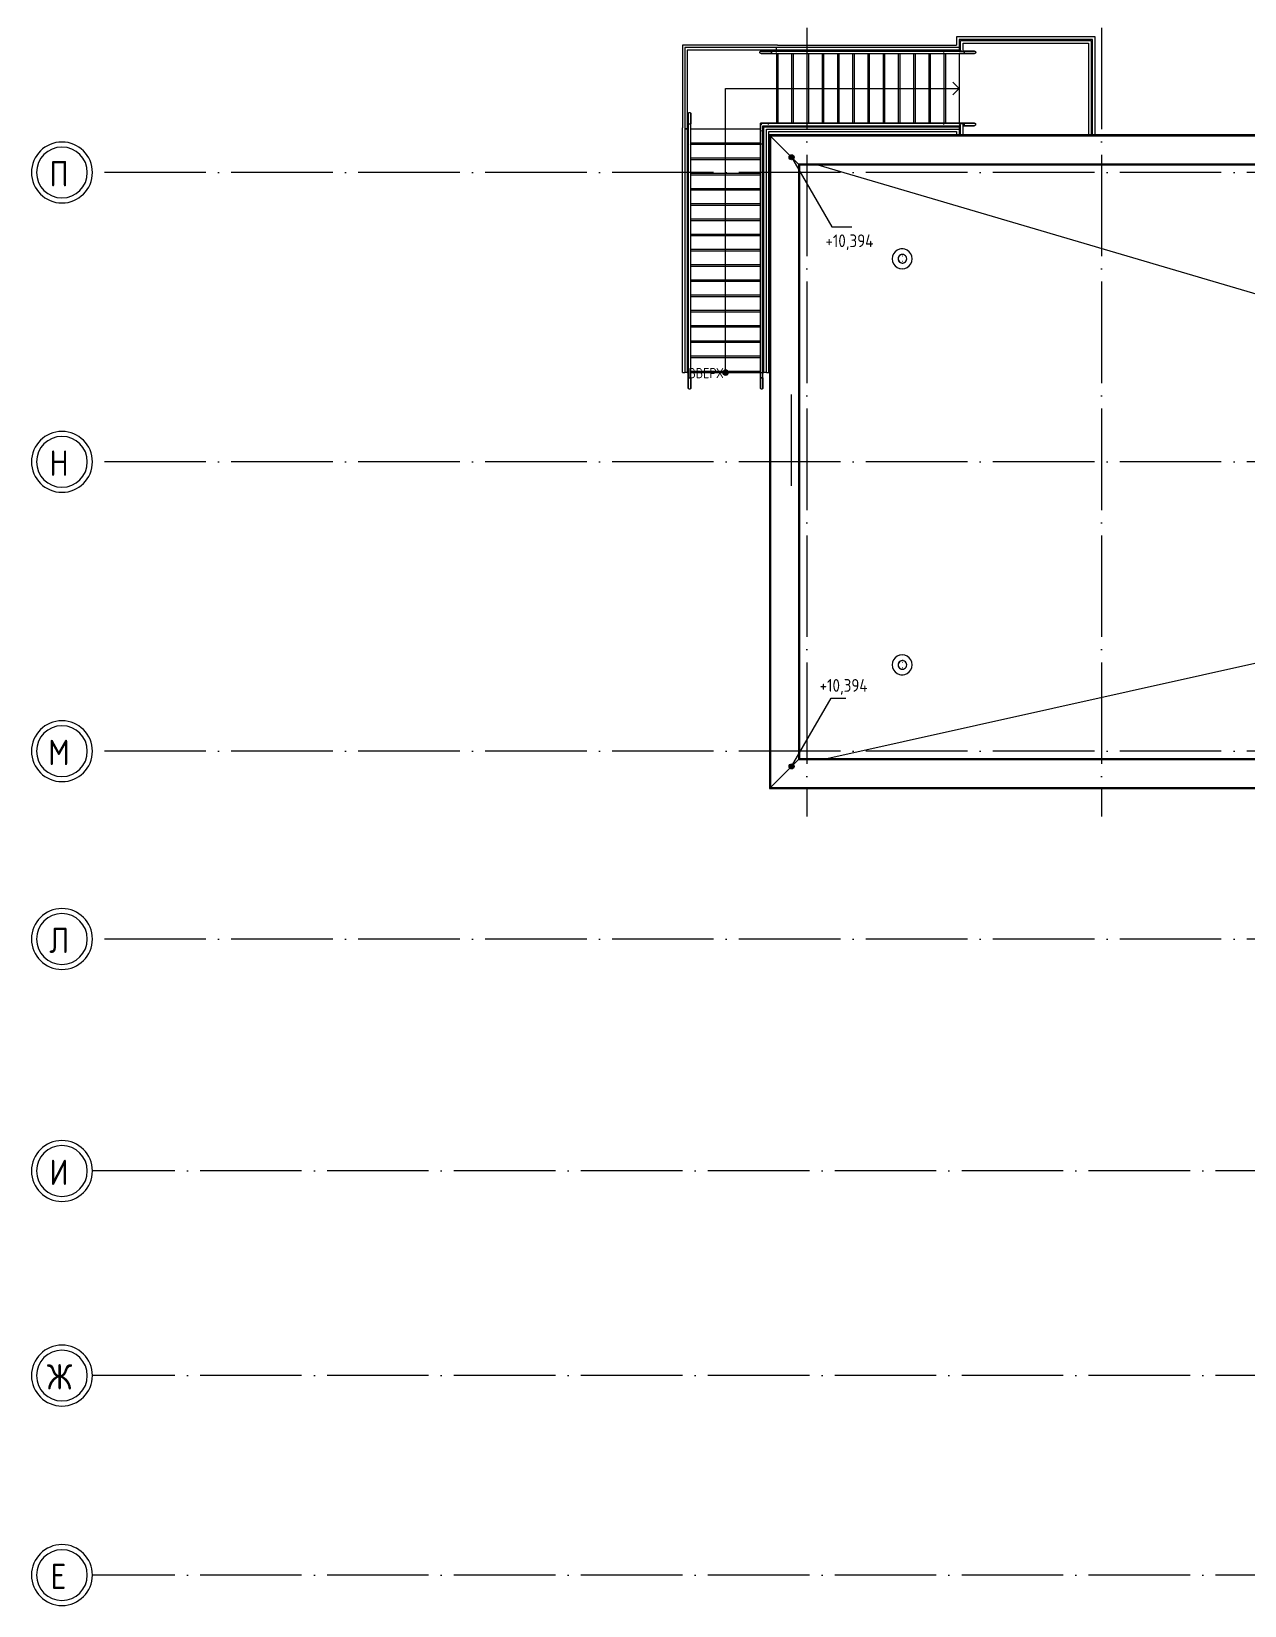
# Model space of a CAD drawing. Header units: millimetres. Extents: x -88595 to 880822, y -1054509 to -148035.
# Drawn here: x 494891 to 518784, y -264082 to -233074 of the extents above; entities that cross this region are included whole.
import ezdxf

# ---------------------------------------------------------------- set-up
doc = ezdxf.new("R2010")
doc.units = ezdxf.units.MM
doc.linetypes.add('ADSK_Линия сетки', pattern=[25, 20, -2.5, 0, -2.5])
for name, color, linetype, lineweight in [('Крыша', 7, 'Continuous', 9), ('Лестницы', 7, 'Continuous', 9), ('Линии', 7, 'Continuous', 9), ('Оборудование', 7, 'Continuous', 18), ('Ограждение', 7, 'Continuous', 9), ('Оси', 7, 'Continuous', 9), ('Отметки', 7, 'Continuous', 9), ('Стрелки вверх', 7, 'Continuous', 18), ('Траектории лестницы', 7, 'Continuous', 18)]:
    doc.layers.add(name, color=color, linetype=linetype, lineweight=lineweight)
doc.styles.add('GOST Common', font='GOST_Common.ttf', dxfattribs={"height": 250})
doc.styles.add('GOST Common_1', font='GOST_Common.ttf', dxfattribs={"width": 0.9, "height": 500})
doc.styles.add('GOST Common_2', font='GOST_Common.ttf', dxfattribs={"width": 0.9, "height": 350})

# ---------------------------------------------------------------- blocks, each defined once
blk = doc.blocks.new('Кровля')
at = {"layer": 'Отметки'}
h = blk.add_hatch(color=256, dxfattribs=at)
edge = h.paths.add_edge_path()
edge.add_arc((522131, 690885), 50, 0, 360)
h = blk.add_hatch(color=256, dxfattribs=at)
edge = h.paths.add_edge_path()
edge.add_arc((522131, 678885), 50, 0, 360)
at = {"layer": 'Стрелки вверх'}
h = blk.add_hatch(color=256, dxfattribs=at)
edge = h.paths.add_edge_path()
edge.add_arc((520831, 686642), 50, 0, 360)
blk.add_hatch(color=256, dxfattribs=at).paths.add_polyline_path([(520831, 686592), (520858, 686600), (520876, 686622), (520880, 686650), (520868, 686675), (520845, 686690), (520816, 686690), (520793, 686675), (520781, 686650), (520785, 686622), (520803, 686600)])
at = {"layer": 'Крыша'}
for p, q in [((545141, 684105), (522654, 690731)), ((522822, 679040), (545138, 684017)), ((522822, 679040), (522822, 679040))]:
    blk.add_line(p, q, dxfattribs=at)
at = {"layer": 'Лестницы'}
for p, q in [((519981, 693092), (519981, 691465)), ((521853, 693092), (519981, 693092)), ((521853, 693092), (525381, 693092)), ((525381, 693257), (525381, 693092)), ((528106, 693257), (525381, 693257)), ((525431, 693207), (525431, 693047)), ((528056, 693207), (525431, 693207)), ((528056, 691324), (528056, 693207)), ((528106, 691324), (528106, 693257)), ((521830, 692997), (521830, 692977)), ((521830, 692927), (521830, 691557)), ((521861, 692997), (521861, 692977)), ((521861, 692927), (521861, 691557)), ((522131, 692997), (522131, 692977)), ((522131, 692927), (522131, 691557)), ((522161, 692997), (522161, 692977)), ((522161, 692927), (522161, 691557)), ((522431, 692997), (522431, 692977)), ((522431, 692927), (522431, 691557)), ((522461, 692997), (522461, 692977)), ((522461, 692927), (522461, 691557)), ((522731, 692997), (522731, 692977)), ((522731, 692927), (522731, 691557)), ((522761, 692997), (522761, 692977)), ((522761, 692927), (522761, 691557)), ((523031, 692997), (523031, 692977)), ((523031, 692927), (523031, 691557)), ((523061, 692997), (523061, 692977)), ((523061, 692927), (523061, 691557)), ((523331, 692997), (523331, 692977)), ((523331, 692927), (523331, 691557)), ((523361, 692997), (523361, 692977)), ((523361, 692927), (523361, 691557)), ((523631, 692997), (523631, 692977)), ((523631, 692927), (523631, 691557)), ((523661, 692997), (523661, 692977)), ((523661, 692927), (523661, 691557)), ((523931, 692997), (523931, 692977)), ((523931, 692927), (523931, 691557)), ((523961, 692997), (523961, 692977)), ((523961, 692927), (523961, 691557)), ((524231, 692997), (524231, 692977)), ((524231, 692927), (524231, 691557)), ((524261, 692997), (524261, 692977)), ((524261, 692927), (524261, 691557)), ((524531, 692997), (524531, 692977)), ((524531, 692927), (524531, 691557)), ((524561, 692997), (524561, 692977)), ((524561, 692927), (524561, 691557)), ((524831, 692997), (524831, 692977)), ((524831, 692927), (524831, 691557)), ((524861, 692997), (524861, 692977)), ((524861, 692927), (524861, 691557)), ((525130, 692997), (525130, 692977)), ((525130, 692927), (525130, 691557)), ((525161, 692997), (525161, 692977)), ((525161, 692927), (525161, 691557)), ((525431, 692980), (525431, 692977)), ((525431, 692927), (525431, 691557)), ((521830, 691507), (521830, 691487)), ((521861, 691507), (521861, 691487)), ((522131, 691507), (522131, 691487)), ((522161, 691507), (522161, 691487)), ((522431, 691507), (522431, 691487)), ((522461, 691507), (522461, 691487)), ((522731, 691507), (522731, 691487)), ((522761, 691507), (522761, 691487)), ((523031, 691507), (523031, 691487)), ((523061, 691507), (523061, 691487)), ((523331, 691507), (523331, 691487)), ((523361, 691507), (523361, 691487)), ((523631, 691507), (523631, 691487)), ((523661, 691507), (523661, 691487)), ((523931, 691507), (523931, 691487)), ((523961, 691507), (523961, 691487)), ((524231, 691507), (524231, 691487)), ((524261, 691507), (524261, 691487)), ((524531, 691507), (524531, 691487)), ((524561, 691507), (524561, 691487)), ((524831, 691507), (524831, 691487)), ((524861, 691507), (524861, 691487)), ((525130, 691507), (525130, 691487)), ((525161, 691507), (525161, 691487)), ((525431, 691505), (525431, 691487)), ((519981, 686642), (519981, 691465)), ((520075, 691442), (520095, 691442)), ((520075, 691172), (520095, 691172)), ((520145, 691442), (521516, 691442)), ((520145, 691172), (521516, 691172)), ((521566, 691442), (521586, 691442)), ((521566, 691172), (521586, 691172)), ((521681, 691392), (521853, 691392)), ((521681, 686642), (521681, 691392)), ((521853, 691392), (525381, 691392)), ((525381, 691392), (525381, 691324)), ((525431, 691437), (525431, 691324)), ((520075, 691142), (520095, 691142)), ((520075, 690872), (520095, 690872)), ((520145, 691142), (521516, 691142)), ((520145, 690872), (521516, 690872)), ((521566, 691142), (521586, 691142)), ((521566, 690872), (521586, 690872)), ((520075, 690842), (520095, 690842)), ((520075, 690572), (520095, 690572)), ((520145, 690842), (521516, 690842)), ((520145, 690572), (521516, 690572)), ((521566, 690842), (521586, 690842)), ((521566, 690572), (521586, 690572)), ((520075, 690542), (520095, 690542)), ((520075, 690272), (520095, 690272)), ((520075, 690242), (520095, 690242)), ((520145, 690542), (521516, 690542)), ((520145, 690272), (521516, 690272)), ((520145, 690242), (521516, 690242)), ((521566, 690542), (521586, 690542)), ((521566, 690272), (521586, 690272)), ((521566, 690242), (521586, 690242)), ((520075, 689972), (520095, 689972)), ((520075, 689942), (520095, 689942)), ((520145, 689972), (521516, 689972)), ((520145, 689942), (521516, 689942)), ((521566, 689972), (521586, 689972)), ((521566, 689942), (521586, 689942)), ((520075, 689672), (520095, 689672)), ((520075, 689642), (520095, 689642)), ((520145, 689672), (521516, 689672)), ((520145, 689642), (521516, 689642)), ((521566, 689672), (521586, 689672)), ((521566, 689642), (521586, 689642)), ((520075, 689372), (520095, 689372)), ((520075, 689342), (520095, 689342)), ((520145, 689372), (521516, 689372)), ((520145, 689342), (521516, 689342)), ((521566, 689372), (521586, 689372)), ((521566, 689342), (521586, 689342)), ((520075, 689072), (520095, 689072)), ((520075, 689042), (520095, 689042)), ((520145, 689072), (521516, 689072)), ((520145, 689042), (521516, 689042)), ((521566, 689072), (521586, 689072)), ((521566, 689042), (521586, 689042)), ((520075, 688772), (520095, 688772)), ((520075, 688742), (520095, 688742)), ((520145, 688772), (521516, 688772)), ((520145, 688742), (521516, 688742)), ((521566, 688772), (521586, 688772)), ((521566, 688742), (521586, 688742)), ((520075, 688472), (520095, 688472)), ((520075, 688442), (520095, 688442)), ((520145, 688472), (521516, 688472)), ((520145, 688442), (521516, 688442)), ((521566, 688472), (521586, 688472)), ((521566, 688442), (521586, 688442)), ((520075, 688172), (520095, 688172)), ((520075, 688142), (520095, 688142)), ((520145, 688172), (521516, 688172)), ((520145, 688142), (521516, 688142)), ((521566, 688172), (521586, 688172)), ((521566, 688142), (521586, 688142)), ((520075, 687872), (520095, 687872)), ((520075, 687842), (520095, 687842)), ((520145, 687872), (521516, 687872)), ((520145, 687842), (521516, 687842)), ((521566, 687872), (521586, 687872)), ((521566, 687842), (521586, 687842)), ((520075, 687572), (520095, 687572)), ((520075, 687542), (520095, 687542)), ((520145, 687572), (521516, 687572)), ((520145, 687542), (521516, 687542)), ((521566, 687572), (521586, 687572)), ((521566, 687542), (521586, 687542)), ((520075, 687272), (520095, 687272)), ((520075, 687242), (520095, 687242)), ((520145, 687272), (521516, 687272)), ((520145, 687242), (521516, 687242)), ((521566, 687272), (521586, 687272)), ((521566, 687242), (521586, 687242)), ((520075, 686972), (520095, 686972)), ((520075, 686942), (520095, 686942)), ((520145, 686972), (521516, 686972)), ((520145, 686942), (521516, 686942)), ((521566, 686972), (521586, 686972)), ((521566, 686942), (521586, 686942)), ((519981, 686642), (520025, 686642)), ((520075, 686672), (520095, 686672)), ((520075, 686642), (520095, 686642)), ((520145, 686672), (521516, 686672)), ((520145, 686642), (521516, 686642)), ((521566, 686672), (521586, 686672)), ((521566, 686642), (521586, 686642)), ((521636, 686642), (521681, 686642))]:
    blk.add_line(p, q, dxfattribs=at)
at = {"layer": 'Линии', "lineweight": 18}
blk.add_line((522131, 684410), (522131, 686210), dxfattribs=at)
at = {"layer": 'Оборудование'}
for p, q in [((524307, 689080), (524307, 689080)), ((524307, 688690), (524307, 688690)), ((524312, 688935), (524310, 688935)), ((524310, 688835), (524312, 688835)), ((524314, 688970), (524312, 688970)), ((524312, 688800), (524314, 688800)), ((524307, 681080), (524307, 681080)), ((524312, 680935), (524310, 680935)), ((524314, 680970), (524312, 680970)), ((524307, 680690), (524307, 680690)), ((524310, 680835), (524312, 680835)), ((524312, 680800), (524314, 680800))]:
    blk.add_line(p, q, dxfattribs=at)
for centre, major_axis, start_param, end_param in [((524307, 688885), (0, 195), 4.712389, 7.853982), ((524307, 688885), (0, 195), 6.162355, 6.404016), ((524307, 688885), (0, 195), 1.570796, 4.712389), ((524312, 688885), (0, 85), 6.108652, 7.853982), ((524312, 688885), (0, 85), 1.570796, 3.316126), ((524314, 688885), (0, 85), 4.712389, 7.853982), ((524314, 688885), (0, 85), 1.570796, 4.712389), ((524307, 688885), (0, 195), 3.020762, 3.262423), ((524307, 680885), (0, 195), 4.712389, 7.853982), ((524312, 680885), (0, 85), 6.108652, 7.853982), ((524314, 680885), (0, 85), 4.712389, 7.853982), ((524307, 680885), (0, 195), 6.162355, 6.404016), ((524307, 680885), (0, 195), 1.570796, 4.712389), ((524312, 680885), (0, 85), 1.570796, 3.316126), ((524314, 680885), (0, 85), 1.570796, 4.712389), ((524307, 680885), (0, 195), 3.020762, 3.262423)]:
    blk.add_ellipse(centre, major_axis=major_axis, ratio=0.999876, start_param=start_param, end_param=end_param, dxfattribs=at)
at = {"layer": 'Ограждение'}
for p, q in [((520025, 693047), (520025, 691442)), ((521830, 693047), (520025, 693047)), ((521830, 692997), (521830, 693047)), ((525130, 693047), (521830, 693047)), ((525431, 693047), (525130, 693047)), ((525431, 693047), (525431, 692997)), ((525456, 693182), (528031, 693182)), ((525456, 692992), (525456, 693182)), ((525506, 693132), (527981, 693132)), ((525506, 692967), (525506, 693132)), ((527981, 693132), (527981, 691324)), ((528031, 693182), (528031, 691324)), ((520075, 692997), (520075, 691442)), ((521830, 692997), (520075, 692997)), ((521831, 692977), (521731, 692977)), ((521731, 692977), (521731, 692927)), ((521731, 692977), (521830, 692977)), ((521731, 692955), (521731, 692950)), ((521731, 692952), (521731, 692955)), ((521731, 692950), (521731, 692952)), ((521731, 692927), (521831, 692927)), ((521731, 692927), (521830, 692927)), ((525130, 692997), (521830, 692997)), ((521830, 692977), (525130, 692977)), ((521830, 692927), (525130, 692927)), ((525137, 692977), (521837, 692977)), ((521837, 692927), (525137, 692927)), ((525431, 692997), (525130, 692997)), ((525130, 692977), (525486, 692977)), ((525130, 692927), (525531, 692927)), ((525431, 692977), (525137, 692977)), ((525137, 692927), (525431, 692927)), ((525431, 693005), (525456, 693005)), ((525431, 692980), (525431, 692997)), ((525431, 692967), (525456, 692992)), ((525431, 692980), (525481, 692980)), ((525486, 692977), (525431, 692977)), ((525431, 692967), (525506, 692967)), ((525431, 692927), (525531, 692927)), ((525531, 692977), (525506, 692977)), ((525506, 692977), (525531, 692977)), ((525531, 692977), (525531, 692927)), ((525531, 692950), (525531, 692955)), ((525531, 692955), (525531, 692952)), ((525531, 692952), (525531, 692950)), ((520095, 691542), (520095, 691442)), ((520095, 691542), (520145, 691542)), ((520095, 691142), (520095, 691542)), ((520122, 691542), (520118, 691542)), ((520118, 691542), (520120, 691542)), ((520120, 691542), (520122, 691542)), ((520145, 691442), (520145, 691542)), ((520145, 691142), (520145, 691542)), ((521516, 691557), (521516, 691432)), ((521666, 691557), (521516, 691557)), ((521516, 691557), (521666, 691557)), ((521516, 691407), (521516, 691557)), ((521566, 691432), (521566, 691507)), ((521566, 691507), (521666, 691507)), ((521566, 691507), (521666, 691507)), ((521566, 691407), (521566, 691507)), ((521586, 691487), (521886, 691487)), ((521586, 691142), (521586, 691487)), ((521666, 691557), (525130, 691557)), ((521666, 691507), (525130, 691507)), ((521897, 691557), (521672, 691557)), ((521672, 691507), (521897, 691507)), ((521886, 691487), (525130, 691487)), ((525137, 691557), (521897, 691557)), ((521897, 691507), (525137, 691507)), ((525130, 691557), (525531, 691557)), ((525130, 691507), (525456, 691507)), ((525130, 691487), (525431, 691487)), ((525431, 691557), (525137, 691557)), ((525137, 691507), (525431, 691507)), ((525531, 691557), (525431, 691557)), ((525456, 691517), (525431, 691542)), ((525506, 691542), (525431, 691542)), ((525431, 691507), (525456, 691507)), ((525431, 691505), (525431, 691507)), ((525456, 691505), (525431, 691505)), ((525431, 691487), (525431, 691437)), ((525456, 691324), (525456, 691517)), ((525506, 691324), (525506, 691542)), ((525506, 691507), (525531, 691507)), ((525506, 691507), (525531, 691507)), ((525531, 691557), (525531, 691507)), ((525531, 691530), (525531, 691535)), ((525531, 691535), (525531, 691532)), ((525531, 691532), (525531, 691530)), ((520025, 691442), (520075, 691442)), ((520025, 691442), (520025, 691142)), ((520075, 691442), (520025, 691442)), ((520075, 691442), (520075, 691142)), ((520095, 691442), (520095, 691149)), ((520145, 691149), (520145, 691442)), ((521516, 691407), (521516, 691149)), ((521516, 691142), (521516, 691407)), ((521566, 691149), (521566, 691407)), ((521566, 691142), (521566, 691407)), ((521636, 691437), (521886, 691437)), ((521636, 691142), (521636, 691437)), ((521714, 691302), (521692, 691324)), ((576769, 691324), (521692, 691324)), ((521692, 691324), (521714, 691302)), ((521692, 691324), (521692, 678447)), ((522264, 690752), (521714, 691302)), ((576748, 691302), (521714, 691302)), ((521714, 691302), (522264, 690752)), ((521714, 691302), (521714, 678468)), ((521886, 691437), (525130, 691437)), ((525130, 691437), (525431, 691437)), ((520025, 691142), (520025, 686642)), ((520075, 691142), (520075, 686642)), ((520095, 691149), (520095, 686649)), ((520095, 686642), (520095, 691142)), ((520145, 686649), (520145, 691149)), ((520145, 686642), (520145, 691142)), ((521516, 691149), (521516, 686649)), ((521516, 686642), (521516, 691142)), ((521566, 686649), (521566, 691149)), ((521566, 686642), (521566, 691142)), ((521586, 686642), (521586, 691142)), ((521636, 686642), (521636, 691142)), ((522285, 690731), (522264, 690752)), ((576198, 690752), (522264, 690752)), ((522264, 690752), (522285, 690731)), ((522264, 690752), (522264, 679018)), ((576176, 690731), (522285, 690731)), ((522285, 690731), (522285, 679040)), ((520075, 686642), (520025, 686642)), ((520095, 686643), (520095, 686542)), ((520095, 686542), (520095, 686642)), ((520095, 686542), (520145, 686542)), ((520118, 686542), (520122, 686542)), ((520120, 686542), (520118, 686542)), ((520122, 686542), (520120, 686542)), ((520145, 686542), (520145, 686643)), ((520145, 686542), (520145, 686642)), ((521516, 686643), (521516, 686542)), ((521516, 686542), (521516, 686642)), ((521516, 686542), (521566, 686542)), ((521538, 686542), (521543, 686542)), ((521541, 686542), (521538, 686542)), ((521543, 686542), (521541, 686542)), ((521566, 686542), (521566, 686643)), ((521566, 686542), (521566, 686642)), ((521636, 686642), (521586, 686642)), ((521714, 678468), (522264, 679018)), ((522264, 679018), (521714, 678468)), ((522264, 679018), (522285, 679040)), ((522285, 679040), (522264, 679018)), ((522264, 679018), (546014, 679018)), ((522285, 679040), (546035, 679040)), ((521692, 678447), (521714, 678468)), ((521714, 678468), (521692, 678447)), ((521714, 678468), (545464, 678468)), ((521692, 678447), (545442, 678447))]:
    blk.add_line(p, q, dxfattribs=at)
at = {"layer": 'Ограждение', "flags": 128}
for points in [[(521506, 692952), (521506, 692953), (521506, 692954), (521506, 692955), (521506, 692956), (521506, 692957), (521506, 692958), (521506, 692959), (521507, 692960), (521507, 692961), (521507, 692962), (521508, 692963), (521508, 692964), (521509, 692965), (521509, 692966), (521510, 692967), (521510, 692967), (521511, 692968), (521512, 692969), (521512, 692970), (521513, 692970), (521514, 692971), (521515, 692972), (521515, 692972), (521516, 692973), (521517, 692973), (521518, 692974), (521519, 692975), (521520, 692975), (521521, 692975), (521521, 692976), (521522, 692976), (521523, 692976), (521524, 692977), (521525, 692977), (521526, 692977), (521527, 692977), (521528, 692977), (521529, 692977), (521530, 692977), (521531, 692977)], [(521531, 692927), (521530, 692927), (521529, 692928), (521528, 692928), (521527, 692928), (521526, 692928), (521525, 692928), (521524, 692928), (521523, 692929), (521522, 692929), (521521, 692929), (521520, 692930), (521519, 692930), (521518, 692931), (521517, 692931), (521516, 692932), (521516, 692932), (521515, 692933), (521514, 692934), (521513, 692934), (521513, 692935), (521512, 692936), (521511, 692937), (521511, 692937), (521510, 692938), (521509, 692939), (521509, 692940), (521508, 692941), (521508, 692942), (521508, 692942), (521507, 692943), (521507, 692944), (521507, 692945), (521506, 692946), (521506, 692947), (521506, 692948), (521506, 692949), (521506, 692950), (521506, 692951), (521506, 692952), (521506, 692952)], [(521731, 692977), (521723, 692977), (521715, 692977), (521707, 692977), (521699, 692977), (521691, 692977), (521683, 692977), (521675, 692977), (521668, 692977), (521660, 692977), (521653, 692977), (521645, 692977), (521638, 692977), (521631, 692977), (521624, 692977), (521618, 692977), (521611, 692977), (521605, 692977), (521599, 692977), (521593, 692977), (521587, 692977), (521582, 692977), (521576, 692977), (521571, 692977), (521567, 692977), (521562, 692977), (521558, 692977), (521554, 692977), (521550, 692977), (521547, 692977), (521544, 692977), (521541, 692977), (521539, 692977), (521537, 692977), (521535, 692977), (521533, 692977), (521532, 692977), (521531, 692977), (521531, 692977), (521531, 692977), (521531, 692977)], [(521531, 692977), (521531, 692977), (521531, 692977), (521532, 692977), (521533, 692977), (521534, 692977), (521536, 692977), (521538, 692977), (521541, 692977), (521543, 692977), (521546, 692977), (521550, 692977), (521553, 692977), (521557, 692977), (521561, 692977), (521565, 692977), (521570, 692977), (521575, 692977), (521580, 692977), (521586, 692977), (521591, 692977), (521597, 692977), (521603, 692977), (521609, 692977), (521616, 692977), (521622, 692977), (521629, 692977), (521636, 692977), (521643, 692977), (521651, 692977), (521658, 692977), (521666, 692977), (521673, 692977), (521681, 692977), (521689, 692977), (521697, 692977), (521704, 692977), (521712, 692977), (521720, 692977), (521728, 692977), (521731, 692977)], [(521731, 692927), (521723, 692927), (521715, 692927), (521707, 692927), (521699, 692927), (521691, 692927), (521683, 692927), (521675, 692927), (521668, 692927), (521660, 692927), (521653, 692927), (521645, 692927), (521638, 692927), (521631, 692927), (521624, 692927), (521618, 692927), (521611, 692927), (521605, 692927), (521599, 692927), (521593, 692927), (521587, 692927), (521582, 692927), (521576, 692927), (521571, 692927), (521567, 692927), (521562, 692927), (521558, 692927), (521554, 692927), (521550, 692927), (521547, 692927), (521544, 692927), (521541, 692927), (521539, 692927), (521537, 692927), (521535, 692927), (521533, 692927), (521532, 692927), (521531, 692927), (521531, 692927), (521531, 692927), (521531, 692927)], [(521531, 692927), (521531, 692927), (521531, 692927), (521532, 692927), (521533, 692927), (521534, 692927), (521536, 692927), (521538, 692927), (521541, 692927), (521543, 692927), (521546, 692927), (521550, 692927), (521553, 692927), (521557, 692927), (521561, 692927), (521565, 692927), (521570, 692927), (521575, 692927), (521580, 692927), (521586, 692927), (521591, 692927), (521597, 692927), (521603, 692927), (521609, 692927), (521616, 692927), (521622, 692927), (521629, 692927), (521636, 692927), (521643, 692927), (521651, 692927), (521658, 692927), (521666, 692927), (521673, 692927), (521681, 692927), (521689, 692927), (521697, 692927), (521704, 692927), (521712, 692927), (521720, 692927), (521728, 692927), (521731, 692927)], [(525531, 692977), (525539, 692977), (525546, 692977), (525554, 692977), (525562, 692977), (525570, 692977), (525578, 692977), (525586, 692977), (525593, 692977), (525601, 692977), (525608, 692977), (525616, 692977), (525623, 692977), (525630, 692977), (525637, 692977), (525643, 692977), (525650, 692977), (525656, 692977), (525662, 692977), (525668, 692977), (525674, 692977), (525679, 692977), (525685, 692977), (525690, 692977), (525694, 692977), (525699, 692977), (525703, 692977), (525707, 692977), (525711, 692977), (525714, 692977), (525717, 692977), (525720, 692977), (525722, 692977), (525724, 692977), (525726, 692977), (525728, 692977), (525729, 692977), (525730, 692977), (525730, 692977), (525730, 692977), (525731, 692977)], [(525731, 692977), (525730, 692977), (525730, 692977), (525729, 692977), (525728, 692977), (525727, 692977), (525725, 692977), (525723, 692977), (525720, 692977), (525718, 692977), (525715, 692977), (525711, 692977), (525708, 692977), (525704, 692977), (525700, 692977), (525696, 692977), (525691, 692977), (525686, 692977), (525681, 692977), (525675, 692977), (525670, 692977), (525664, 692977), (525658, 692977), (525652, 692977), (525645, 692977), (525639, 692977), (525632, 692977), (525625, 692977), (525618, 692977), (525610, 692977), (525603, 692977), (525595, 692977), (525588, 692977), (525580, 692977), (525572, 692977), (525564, 692977), (525557, 692977), (525549, 692977), (525541, 692977), (525533, 692977), (525531, 692977)], [(525531, 692927), (525539, 692927), (525546, 692927), (525554, 692927), (525562, 692927), (525570, 692927), (525578, 692927), (525586, 692927), (525593, 692927), (525601, 692927), (525608, 692927), (525616, 692927), (525623, 692927), (525630, 692927), (525637, 692927), (525643, 692927), (525650, 692927), (525656, 692927), (525662, 692927), (525668, 692927), (525674, 692927), (525679, 692927), (525685, 692927), (525690, 692927), (525694, 692927), (525699, 692927), (525703, 692927), (525707, 692927), (525711, 692927), (525714, 692927), (525717, 692927), (525720, 692927), (525722, 692927), (525724, 692927), (525726, 692927), (525728, 692927), (525729, 692927), (525730, 692927), (525730, 692927), (525730, 692927), (525731, 692927)], [(525731, 692927), (525730, 692927), (525730, 692927), (525729, 692927), (525728, 692927), (525727, 692927), (525725, 692927), (525723, 692927), (525720, 692927), (525718, 692927), (525715, 692927), (525711, 692927), (525708, 692927), (525704, 692927), (525700, 692927), (525696, 692927), (525691, 692927), (525686, 692927), (525681, 692927), (525675, 692927), (525670, 692927), (525664, 692927), (525658, 692927), (525652, 692927), (525645, 692927), (525639, 692927), (525632, 692927), (525625, 692927), (525618, 692927), (525610, 692927), (525603, 692927), (525595, 692927), (525588, 692927), (525580, 692927), (525572, 692927), (525564, 692927), (525557, 692927), (525549, 692927), (525541, 692927), (525533, 692927), (525531, 692927)], [(525731, 692977), (525732, 692977), (525733, 692977), (525733, 692977), (525734, 692977), (525735, 692977), (525736, 692977), (525737, 692976), (525738, 692976), (525739, 692976), (525740, 692975), (525741, 692975), (525742, 692975), (525743, 692974), (525744, 692974), (525745, 692973), (525745, 692973), (525746, 692972), (525747, 692971), (525748, 692971), (525748, 692970), (525749, 692969), (525750, 692968), (525750, 692968), (525751, 692967), (525752, 692966), (525752, 692965), (525753, 692964), (525753, 692963), (525753, 692962), (525754, 692962), (525754, 692961), (525754, 692960), (525755, 692959), (525755, 692958), (525755, 692957), (525755, 692956), (525755, 692955), (525755, 692954), (525756, 692953), (525756, 692952)], [(525756, 692952), (525755, 692951), (525755, 692950), (525755, 692949), (525755, 692948), (525755, 692947), (525755, 692947), (525755, 692946), (525754, 692945), (525754, 692944), (525754, 692943), (525753, 692942), (525753, 692941), (525752, 692940), (525752, 692939), (525751, 692938), (525751, 692938), (525750, 692937), (525749, 692936), (525749, 692935), (525748, 692935), (525747, 692934), (525746, 692933), (525746, 692933), (525745, 692932), (525744, 692931), (525743, 692931), (525742, 692930), (525741, 692930), (525740, 692930), (525740, 692929), (525739, 692929), (525738, 692929), (525737, 692928), (525736, 692928), (525735, 692928), (525734, 692928), (525733, 692928), (525732, 692927), (525731, 692927), (525731, 692927)], [(520095, 691742), (520095, 691743), (520095, 691744), (520095, 691745), (520095, 691746), (520096, 691747), (520096, 691748), (520096, 691749), (520096, 691750), (520097, 691751), (520097, 691752), (520097, 691753), (520098, 691754), (520098, 691755), (520099, 691756), (520099, 691757), (520100, 691757), (520101, 691758), (520101, 691759), (520102, 691760), (520103, 691760), (520103, 691761), (520104, 691762), (520105, 691762), (520106, 691763), (520107, 691763), (520107, 691764), (520108, 691765), (520109, 691765), (520110, 691765), (520111, 691766), (520112, 691766), (520113, 691766), (520114, 691767), (520115, 691767), (520116, 691767), (520117, 691767), (520118, 691767), (520119, 691767), (520120, 691767), (520120, 691767)], [(520095, 691542), (520095, 691550), (520095, 691558), (520095, 691566), (520095, 691574), (520095, 691582), (520095, 691590), (520095, 691598), (520095, 691605), (520095, 691613), (520095, 691620), (520095, 691628), (520095, 691635), (520095, 691642), (520095, 691649), (520095, 691655), (520095, 691662), (520095, 691668), (520095, 691674), (520095, 691680), (520095, 691686), (520095, 691691), (520095, 691697), (520095, 691702), (520095, 691706), (520095, 691711), (520095, 691715), (520095, 691719), (520095, 691722), (520095, 691726), (520095, 691729), (520095, 691732), (520095, 691734), (520095, 691736), (520095, 691738), (520095, 691740), (520095, 691741), (520095, 691742), (520095, 691742), (520095, 691742), (520095, 691742)], [(520095, 691742), (520095, 691742), (520095, 691742), (520095, 691741), (520095, 691740), (520095, 691738), (520095, 691737), (520095, 691735), (520095, 691732), (520095, 691730), (520095, 691727), (520095, 691723), (520095, 691720), (520095, 691716), (520095, 691712), (520095, 691708), (520095, 691703), (520095, 691698), (520095, 691693), (520095, 691687), (520095, 691682), (520095, 691676), (520095, 691670), (520095, 691664), (520095, 691657), (520095, 691651), (520095, 691644), (520095, 691637), (520095, 691630), (520095, 691622), (520095, 691615), (520095, 691607), (520095, 691600), (520095, 691592), (520095, 691584), (520095, 691576), (520095, 691569), (520095, 691561), (520095, 691553), (520095, 691545), (520095, 691542)], [(520120, 691767), (520121, 691767), (520122, 691767), (520123, 691767), (520124, 691767), (520125, 691767), (520126, 691767), (520127, 691766), (520128, 691766), (520129, 691766), (520130, 691765), (520131, 691765), (520132, 691765), (520133, 691764), (520133, 691764), (520134, 691763), (520135, 691763), (520136, 691762), (520137, 691761), (520137, 691761), (520138, 691760), (520139, 691759), (520139, 691758), (520140, 691758), (520141, 691757), (520141, 691756), (520142, 691755), (520142, 691754), (520143, 691753), (520143, 691752), (520143, 691752), (520144, 691751), (520144, 691750), (520144, 691749), (520145, 691748), (520145, 691747), (520145, 691746), (520145, 691745), (520145, 691744), (520145, 691743), (520145, 691742)], [(520145, 691542), (520145, 691550), (520145, 691558), (520145, 691566), (520145, 691574), (520145, 691582), (520145, 691590), (520145, 691598), (520145, 691605), (520145, 691613), (520145, 691620), (520145, 691628), (520145, 691635), (520145, 691642), (520145, 691649), (520145, 691655), (520145, 691662), (520145, 691668), (520145, 691674), (520145, 691680), (520145, 691686), (520145, 691691), (520145, 691697), (520145, 691702), (520145, 691706), (520145, 691711), (520145, 691715), (520145, 691719), (520145, 691722), (520145, 691726), (520145, 691729), (520145, 691732), (520145, 691734), (520145, 691736), (520145, 691738), (520145, 691740), (520145, 691741), (520145, 691742), (520145, 691742), (520145, 691742), (520145, 691742)], [(520145, 691742), (520145, 691742), (520145, 691742), (520145, 691741), (520145, 691740), (520145, 691738), (520145, 691737), (520145, 691735), (520145, 691732), (520145, 691730), (520145, 691727), (520145, 691723), (520145, 691720), (520145, 691716), (520145, 691712), (520145, 691708), (520145, 691703), (520145, 691698), (520145, 691693), (520145, 691687), (520145, 691682), (520145, 691676), (520145, 691670), (520145, 691664), (520145, 691657), (520145, 691651), (520145, 691644), (520145, 691637), (520145, 691630), (520145, 691622), (520145, 691615), (520145, 691607), (520145, 691600), (520145, 691592), (520145, 691584), (520145, 691576), (520145, 691569), (520145, 691561), (520145, 691553), (520145, 691545), (520145, 691542)], [(525531, 691557), (525539, 691557), (525546, 691557), (525554, 691557), (525562, 691557), (525570, 691557), (525578, 691557), (525586, 691557), (525593, 691557), (525601, 691557), (525608, 691557), (525616, 691557), (525623, 691557), (525630, 691557), (525637, 691557), (525643, 691557), (525650, 691557), (525656, 691557), (525662, 691557), (525668, 691557), (525674, 691557), (525679, 691557), (525685, 691557), (525690, 691557), (525694, 691557), (525699, 691557), (525703, 691557), (525707, 691557), (525711, 691557), (525714, 691557), (525717, 691557), (525720, 691557), (525722, 691557), (525724, 691557), (525726, 691557), (525728, 691557), (525729, 691557), (525730, 691557), (525730, 691557), (525730, 691557), (525731, 691557)], [(525731, 691557), (525730, 691557), (525730, 691557), (525729, 691557), (525728, 691557), (525727, 691557), (525725, 691557), (525723, 691557), (525720, 691557), (525718, 691557), (525715, 691557), (525711, 691557), (525708, 691557), (525704, 691557), (525700, 691557), (525696, 691557), (525691, 691557), (525686, 691557), (525681, 691557), (525675, 691557), (525670, 691557), (525664, 691557), (525658, 691557), (525652, 691557), (525645, 691557), (525639, 691557), (525632, 691557), (525625, 691557), (525618, 691557), (525610, 691557), (525603, 691557), (525595, 691557), (525588, 691557), (525580, 691557), (525572, 691557), (525564, 691557), (525557, 691557), (525549, 691557), (525541, 691557), (525533, 691557), (525531, 691557)], [(525531, 691507), (525539, 691507), (525546, 691507), (525554, 691507), (525562, 691507), (525570, 691507), (525578, 691507), (525586, 691507), (525593, 691507), (525601, 691507), (525608, 691507), (525616, 691507), (525623, 691507), (525630, 691507), (525637, 691507), (525643, 691507), (525650, 691507), (525656, 691507), (525662, 691507), (525668, 691507), (525674, 691507), (525679, 691507), (525685, 691507), (525690, 691507), (525694, 691507), (525699, 691507), (525703, 691507), (525707, 691507), (525711, 691507), (525714, 691507), (525717, 691507), (525720, 691507), (525722, 691507), (525724, 691507), (525726, 691507), (525728, 691507), (525729, 691507), (525730, 691507), (525730, 691507), (525730, 691507), (525731, 691507)], [(525731, 691507), (525730, 691507), (525730, 691507), (525729, 691507), (525728, 691507), (525727, 691507), (525725, 691507), (525723, 691507), (525720, 691507), (525718, 691507), (525715, 691507), (525711, 691507), (525708, 691507), (525704, 691507), (525700, 691507), (525696, 691507), (525691, 691507), (525686, 691507), (525681, 691507), (525675, 691507), (525670, 691507), (525664, 691507), (525658, 691507), (525652, 691507), (525645, 691507), (525639, 691507), (525632, 691507), (525625, 691507), (525618, 691507), (525610, 691507), (525603, 691507), (525595, 691507), (525588, 691507), (525580, 691507), (525572, 691507), (525564, 691507), (525557, 691507), (525549, 691507), (525541, 691507), (525533, 691507), (525531, 691507)], [(525731, 691557), (525732, 691557), (525733, 691557), (525733, 691557), (525734, 691557), (525735, 691557), (525736, 691557), (525737, 691556), (525738, 691556), (525739, 691556), (525740, 691555), (525741, 691555), (525742, 691555), (525743, 691554), (525744, 691554), (525745, 691553), (525745, 691553), (525746, 691552), (525747, 691551), (525748, 691551), (525748, 691550), (525749, 691549), (525750, 691548), (525750, 691548), (525751, 691547), (525752, 691546), (525752, 691545), (525753, 691544), (525753, 691543), (525753, 691542), (525754, 691542), (525754, 691541), (525754, 691540), (525755, 691539), (525755, 691538), (525755, 691537), (525755, 691536), (525755, 691535), (525755, 691534), (525756, 691533), (525756, 691532)], [(525756, 691532), (525755, 691531), (525755, 691530), (525755, 691529), (525755, 691528), (525755, 691527), (525755, 691527), (525755, 691526), (525754, 691525), (525754, 691524), (525754, 691523), (525753, 691522), (525753, 691521), (525752, 691520), (525752, 691519), (525751, 691518), (525751, 691518), (525750, 691517), (525749, 691516), (525749, 691515), (525748, 691515), (525747, 691514), (525746, 691513), (525746, 691513), (525745, 691512), (525744, 691511), (525743, 691511), (525742, 691510), (525741, 691510), (525740, 691510), (525740, 691509), (525739, 691509), (525738, 691509), (525737, 691508), (525736, 691508), (525735, 691508), (525734, 691508), (525733, 691508), (525732, 691507), (525731, 691507), (525731, 691507)], [(520095, 686542), (520095, 686534), (520095, 686526), (520095, 686519), (520095, 686511), (520095, 686503), (520095, 686495), (520095, 686487), (520095, 686480), (520095, 686472), (520095, 686465), (520095, 686457), (520095, 686450), (520095, 686443), (520095, 686436), (520095, 686430), (520095, 686423), (520095, 686417), (520095, 686411), (520095, 686405), (520095, 686399), (520095, 686394), (520095, 686388), (520095, 686383), (520095, 686379), (520095, 686374), (520095, 686370), (520095, 686366), (520095, 686362), (520095, 686359), (520095, 686356), (520095, 686353), (520095, 686351), (520095, 686349), (520095, 686347), (520095, 686345), (520095, 686344), (520095, 686343), (520095, 686343), (520095, 686342), (520095, 686342)], [(520095, 686342), (520095, 686343), (520095, 686343), (520095, 686344), (520095, 686345), (520095, 686346), (520095, 686348), (520095, 686350), (520095, 686353), (520095, 686355), (520095, 686358), (520095, 686362), (520095, 686365), (520095, 686369), (520095, 686373), (520095, 686377), (520095, 686382), (520095, 686387), (520095, 686392), (520095, 686397), (520095, 686403), (520095, 686409), (520095, 686415), (520095, 686421), (520095, 686428), (520095, 686434), (520095, 686441), (520095, 686448), (520095, 686455), (520095, 686463), (520095, 686470), (520095, 686477), (520095, 686485), (520095, 686493), (520095, 686501), (520095, 686508), (520095, 686516), (520095, 686524), (520095, 686532), (520095, 686540), (520095, 686542)], [(520145, 686542), (520145, 686534), (520145, 686526), (520145, 686519), (520145, 686511), (520145, 686503), (520145, 686495), (520145, 686487), (520145, 686480), (520145, 686472), (520145, 686465), (520145, 686457), (520145, 686450), (520145, 686443), (520145, 686436), (520145, 686430), (520145, 686423), (520145, 686417), (520145, 686411), (520145, 686405), (520145, 686399), (520145, 686394), (520145, 686388), (520145, 686383), (520145, 686379), (520145, 686374), (520145, 686370), (520145, 686366), (520145, 686362), (520145, 686359), (520145, 686356), (520145, 686353), (520145, 686351), (520145, 686349), (520145, 686347), (520145, 686345), (520145, 686344), (520145, 686343), (520145, 686343), (520145, 686342), (520145, 686342)], [(520145, 686342), (520145, 686343), (520145, 686343), (520145, 686344), (520145, 686345), (520145, 686346), (520145, 686348), (520145, 686350), (520145, 686353), (520145, 686355), (520145, 686358), (520145, 686362), (520145, 686365), (520145, 686369), (520145, 686373), (520145, 686377), (520145, 686382), (520145, 686387), (520145, 686392), (520145, 686397), (520145, 686403), (520145, 686409), (520145, 686415), (520145, 686421), (520145, 686428), (520145, 686434), (520145, 686441), (520145, 686448), (520145, 686455), (520145, 686463), (520145, 686470), (520145, 686477), (520145, 686485), (520145, 686493), (520145, 686501), (520145, 686508), (520145, 686516), (520145, 686524), (520145, 686532), (520145, 686540), (520145, 686542)], [(521516, 686542), (521516, 686534), (521516, 686526), (521516, 686519), (521516, 686511), (521516, 686503), (521516, 686495), (521516, 686487), (521516, 686480), (521516, 686472), (521516, 686465), (521516, 686457), (521516, 686450), (521516, 686443), (521516, 686436), (521516, 686430), (521516, 686423), (521516, 686417), (521516, 686411), (521516, 686405), (521516, 686399), (521516, 686394), (521516, 686388), (521516, 686383), (521516, 686379), (521516, 686374), (521516, 686370), (521516, 686366), (521516, 686362), (521516, 686359), (521516, 686356), (521516, 686353), (521516, 686351), (521516, 686349), (521516, 686347), (521516, 686345), (521516, 686344), (521516, 686343), (521516, 686343), (521516, 686342), (521516, 686342)], [(521516, 686342), (521516, 686343), (521516, 686343), (521516, 686344), (521516, 686345), (521516, 686346), (521516, 686348), (521516, 686350), (521516, 686353), (521516, 686355), (521516, 686358), (521516, 686362), (521516, 686365), (521516, 686369), (521516, 686373), (521516, 686377), (521516, 686382), (521516, 686387), (521516, 686392), (521516, 686397), (521516, 686403), (521516, 686409), (521516, 686415), (521516, 686421), (521516, 686428), (521516, 686434), (521516, 686441), (521516, 686448), (521516, 686455), (521516, 686463), (521516, 686470), (521516, 686477), (521516, 686485), (521516, 686493), (521516, 686501), (521516, 686508), (521516, 686516), (521516, 686524), (521516, 686532), (521516, 686540), (521516, 686542)], [(521566, 686542), (521566, 686534), (521566, 686526), (521566, 686519), (521566, 686511), (521566, 686503), (521566, 686495), (521566, 686487), (521566, 686480), (521566, 686472), (521566, 686465), (521566, 686457), (521566, 686450), (521566, 686443), (521566, 686436), (521566, 686430), (521566, 686423), (521566, 686417), (521566, 686411), (521566, 686405), (521566, 686399), (521566, 686394), (521566, 686388), (521566, 686383), (521566, 686379), (521566, 686374), (521566, 686370), (521566, 686366), (521566, 686362), (521566, 686359), (521566, 686356), (521566, 686353), (521566, 686351), (521566, 686349), (521566, 686347), (521566, 686345), (521566, 686344), (521566, 686343), (521566, 686343), (521566, 686342), (521566, 686342)], [(521566, 686342), (521566, 686343), (521566, 686343), (521566, 686344), (521566, 686345), (521566, 686346), (521566, 686348), (521566, 686350), (521566, 686353), (521566, 686355), (521566, 686358), (521566, 686362), (521566, 686365), (521566, 686369), (521566, 686373), (521566, 686377), (521566, 686382), (521566, 686387), (521566, 686392), (521566, 686397), (521566, 686403), (521566, 686409), (521566, 686415), (521566, 686421), (521566, 686428), (521566, 686434), (521566, 686441), (521566, 686448), (521566, 686455), (521566, 686463), (521566, 686470), (521566, 686477), (521566, 686485), (521566, 686493), (521566, 686501), (521566, 686508), (521566, 686516), (521566, 686524), (521566, 686532), (521566, 686540), (521566, 686542)], [(520120, 686317), (520119, 686317), (520118, 686318), (520117, 686318), (520116, 686318), (520115, 686318), (520114, 686318), (520113, 686318), (520112, 686319), (520111, 686319), (520110, 686319), (520109, 686320), (520109, 686320), (520108, 686321), (520107, 686321), (520106, 686322), (520105, 686322), (520104, 686323), (520104, 686324), (520103, 686324), (520102, 686325), (520101, 686326), (520101, 686327), (520100, 686327), (520100, 686328), (520099, 686329), (520099, 686330), (520098, 686331), (520098, 686332), (520097, 686332), (520097, 686333), (520096, 686334), (520096, 686335), (520096, 686336), (520096, 686337), (520095, 686338), (520095, 686339), (520095, 686340), (520095, 686341), (520095, 686342), (520095, 686342)], [(520145, 686342), (520145, 686341), (520145, 686340), (520145, 686339), (520145, 686338), (520145, 686337), (520144, 686337), (520144, 686336), (520144, 686335), (520144, 686334), (520143, 686333), (520143, 686332), (520142, 686331), (520142, 686330), (520141, 686329), (520141, 686328), (520140, 686328), (520140, 686327), (520139, 686326), (520138, 686325), (520138, 686325), (520137, 686324), (520136, 686323), (520135, 686323), (520134, 686322), (520134, 686321), (520133, 686321), (520132, 686320), (520131, 686320), (520130, 686320), (520129, 686319), (520128, 686319), (520127, 686319), (520126, 686318), (520125, 686318), (520124, 686318), (520123, 686318), (520122, 686318), (520121, 686317), (520120, 686317), (520120, 686317)], [(521541, 686317), (521540, 686317), (521539, 686318), (521538, 686318), (521537, 686318), (521536, 686318), (521535, 686318), (521534, 686318), (521533, 686319), (521532, 686319), (521531, 686319), (521530, 686320), (521529, 686320), (521528, 686321), (521527, 686321), (521526, 686322), (521526, 686322), (521525, 686323), (521524, 686324), (521523, 686324), (521523, 686325), (521522, 686326), (521521, 686327), (521521, 686327), (521520, 686328), (521519, 686329), (521519, 686330), (521518, 686331), (521518, 686332), (521518, 686332), (521517, 686333), (521517, 686334), (521517, 686335), (521516, 686336), (521516, 686337), (521516, 686338), (521516, 686339), (521516, 686340), (521516, 686341), (521516, 686342), (521516, 686342)], [(521566, 686342), (521565, 686341), (521565, 686340), (521565, 686339), (521565, 686338), (521565, 686337), (521565, 686337), (521565, 686336), (521564, 686335), (521564, 686334), (521564, 686333), (521563, 686332), (521563, 686331), (521562, 686330), (521562, 686329), (521561, 686328), (521561, 686328), (521560, 686327), (521559, 686326), (521559, 686325), (521558, 686325), (521557, 686324), (521556, 686323), (521556, 686323), (521555, 686322), (521554, 686321), (521553, 686321), (521552, 686320), (521551, 686320), (521550, 686320), (521550, 686319), (521549, 686319), (521548, 686319), (521547, 686318), (521546, 686318), (521545, 686318), (521544, 686318), (521543, 686318), (521542, 686317), (521541, 686317), (521541, 686317)]]:
    blk.add_lwpolyline(points, dxfattribs=at)
at = {"layer": 'Ограждение'}
for points in [[(521831, 692950), (521830, 692951), (521830, 692952), (521830, 692954), (521831, 692955)], [(525131, 692950), (525130, 692951), (525130, 692952), (525130, 692954), (525131, 692955)], [(521666, 691535), (521666, 691534), (521666, 691532), (521666, 691531), (521666, 691530)], [(525131, 691530), (525130, 691531), (525130, 691532), (525130, 691534), (525131, 691535)], [(521543, 691407), (521542, 691407), (521541, 691407), (521539, 691407), (521538, 691407)], [(520118, 691142), (520119, 691142), (520120, 691142), (520121, 691142), (520122, 691142)], [(521543, 691142), (521542, 691142), (521541, 691142), (521539, 691142), (521538, 691142)], [(520118, 686642), (520119, 686642), (520120, 686642), (520121, 686642), (520122, 686642)], [(521538, 686642), (521539, 686642), (521541, 686642), (521542, 686642), (521543, 686642)]]:
    blk.add_open_spline(points, degree=3, dxfattribs=at)
blk.add_open_spline([(521543, 691530), (521543, 691530), (521542, 691531), (521541, 691532), (521539, 691534), (521538, 691535), (521538, 691535)], degree=3, knots=[0.4701827, 0.4701827, 0.4701827, 0.4701827, 0.47916667, 0.5, 0.52083333, 0.5298173, 0.5298173, 0.5298173, 0.5298173], dxfattribs=at)
at = {"layer": 'Оси', "linetype": 'ADSK_Линия сетки', "ltscale": 100}
for p, q in [((522431, 695936), (522431, 677900)), ((528231, 695936), (528231, 677900)), ((580596, 690585), (508358, 690585)), ((580596, 684885), (508358, 684885)), ((580596, 679185), (508358, 679185)), ((580596, 675485), (508358, 675485)), ((554981, 670915), (508358, 670915)), ((554981, 666885), (508358, 666885)), ((554981, 662955), (508358, 662955))]:
    blk.add_line(p, q, dxfattribs=at)
at = {"layer": 'Оси', "lineweight": 20}
for centre, radius, start, end in [((507758, 690585), 600, 90, 270), ((507758, 690585), 600, 270, 90), ((507758, 690585), 500, 90, 270), ((507758, 690585), 500, 270, 90), ((507758, 684885), 600, 90, 270), ((507758, 684885), 500, 90, 270), ((507758, 684885), 600, 270, 90), ((507758, 684885), 500, 270, 90), ((507758, 679185), 600, 90, 270), ((507758, 679185), 600, 270, 90), ((507758, 679185), 500, 90, 270), ((507758, 679185), 500, 270, 90), ((507758, 675485), 600, 90, 270), ((507758, 675485), 500, 90, 270), ((507758, 675485), 600, 270, 90), ((507758, 675485), 500, 270, 90), ((507758, 670915), 600, 90, 270), ((507758, 670915), 500, 90, 270), ((507758, 670915), 600, 270, 90), ((507758, 670915), 500, 270, 90), ((507758, 666885), 600, 90, 270), ((507758, 666885), 500, 90, 270), ((507758, 666885), 600, 270, 90), ((507758, 666885), 500, 270, 90), ((507758, 662955), 600, 90, 270), ((507758, 662955), 500, 90, 270), ((507758, 662955), 600, 270, 90), ((507758, 662955), 500, 270, 90)]:
    blk.add_arc(centre, radius, start, end, dxfattribs=at)
at = {"layer": 'Отметки', "lineweight": 20}
for p, q in [((522131, 690885), (522922, 689515)), ((522922, 689515), (523316, 689515)), ((522131, 678885), (522906, 680229)), ((522906, 680229), (523201, 680229))]:
    blk.add_line(p, q, dxfattribs=at)
at = {"layer": 'Отметки'}
for centre in [(522131, 690885), (522131, 678885)]:
    blk.add_circle(centre, 50, dxfattribs=at)
at = {"layer": 'Стрелки вверх'}
for p, q in [((520831, 692242), (521830, 692242)), ((520831, 691442), (520831, 692242)), ((521830, 692242), (522131, 692242)), ((522131, 692242), (522431, 692242)), ((522431, 692242), (522731, 692242)), ((522731, 692242), (523031, 692242)), ((523031, 692242), (523331, 692242)), ((523331, 692242), (523631, 692242)), ((523631, 692242), (523931, 692242)), ((523931, 692242), (524231, 692242)), ((524231, 692242), (524531, 692242)), ((524531, 692242), (524831, 692242)), ((524831, 692242), (525130, 692242)), ((525130, 692242), (525431, 692242)), ((525431, 692242), (525306, 692367)), ((525431, 692242), (525306, 692117)), ((520831, 691142), (520831, 691442)), ((520831, 690842), (520831, 691142)), ((520831, 690542), (520831, 690842)), ((520831, 690242), (520831, 690542)), ((520831, 689942), (520831, 690242)), ((520831, 689642), (520831, 689942)), ((520831, 689342), (520831, 689642)), ((520831, 689042), (520831, 689342)), ((520831, 688742), (520831, 689042)), ((520831, 688442), (520831, 688742)), ((520831, 688142), (520831, 688442)), ((520831, 687842), (520831, 688142)), ((520831, 687542), (520831, 687842)), ((520831, 687242), (520831, 687542)), ((520831, 686942), (520831, 687242)), ((520831, 686642), (520831, 686942)), ((520793, 686675), (520781, 686650)), ((520781, 686650), (520785, 686622)), ((520785, 686622), (520803, 686600)), ((520816, 686690), (520793, 686675)), ((520803, 686600), (520831, 686592)), ((520845, 686690), (520816, 686690)), ((520831, 686592), (520858, 686600)), ((520868, 686675), (520845, 686690)), ((520858, 686600), (520876, 686622)), ((520880, 686650), (520868, 686675)), ((520876, 686622), (520880, 686650))]:
    blk.add_line(p, q, dxfattribs=at)
blk.add_circle((520831, 686642), 50, dxfattribs=at)
at = {"layer": 'Оси', "style": 'GOST Common_1', "width": 0.9}
for s, p in [('П', (507511, 690310)), ('Н', (507511, 684610)), ('М', (507487, 678910)), ('Л', (507508, 675210)), ('И', (507511, 670640)), ('Ж', (507463, 666610)), ('Е', (507532, 662680))]:
    blk.add_text(s, height=500, dxfattribs=at).set_placement(p)
at = {"layer": 'Отметки', "style": 'GOST Common_2', "width": 0.9}
for p in [(522797, 689115), (522682, 680356)]:
    blk.add_text('+10,394', height=250, dxfattribs=at).set_placement(p)
at = {"layer": 'Траектории лестницы', "style": 'GOST Common', "width": 0.9}
blk.add_text('ВВЕРХ', height=200, dxfattribs=at).set_placement((520097, 686533))

msp = doc.modelspace()

# ---------------------------------------------------------------- block references
at = {"layer": 'Оборудование', "color": 5, "true_color": 0x0000ff}
msp.add_blockref('Кровля', (-12267, -926437), dxfattribs=at)

doc.saveas('drawing.dxf')
